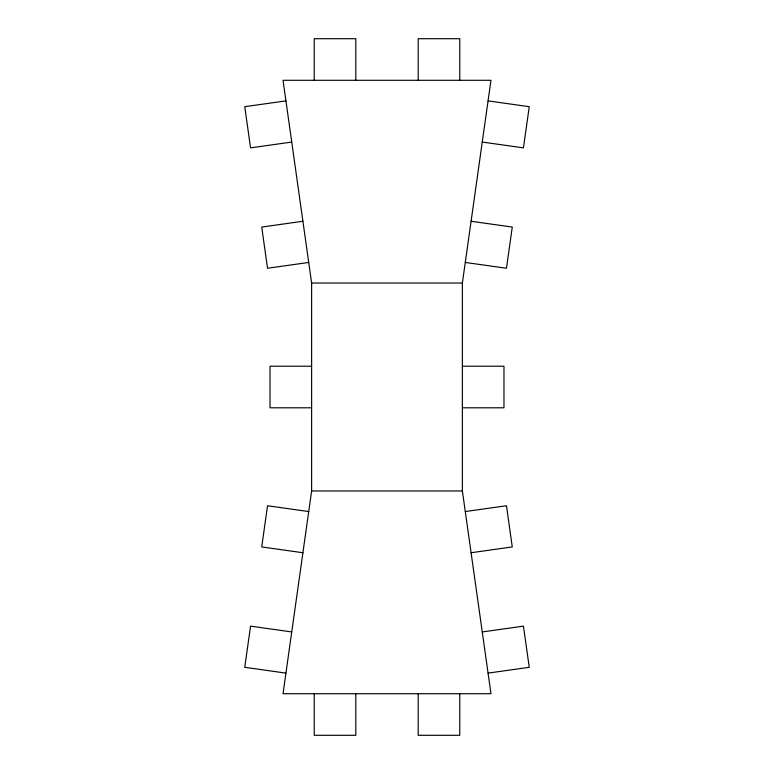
<?xml version="1.0" encoding="UTF-8"?>
<svg xmlns="http://www.w3.org/2000/svg" width="774" height="774" viewBox="0 0 774 774"><rect width="100%" height="100%" fill="white"/><g stroke="black" fill="none" stroke-linecap="round" stroke-linejoin="round"><path stroke-width="1.16" d="M311.622 490.968L283.032 693.707L490.968 693.707L462.378 490.968L462.378 283.032L490.968 80.293L283.032 80.293L311.622 283.032L311.622 490.968L462.378 490.968M285.935 100.881L244.748 106.686L250.563 147.863L291.74 142.058M302.915 221.258L261.728 227.063L267.533 268.249L308.72 262.444M465.28 511.556L506.467 505.751L512.272 546.937L471.085 552.742M482.26 631.942L523.437 626.137L529.252 667.314L488.065 673.119M311.622 283.032L462.378 283.032M311.622 366.208L270.029 366.208L270.029 407.792L311.622 407.792M462.378 366.208L503.971 366.208L503.971 407.792L462.378 407.792M488.065 100.881L529.252 106.686L523.437 147.863L482.26 142.058M471.085 221.258L512.272 227.063L506.467 268.249L465.28 262.444M308.72 511.556L267.533 505.751L261.728 546.937L302.915 552.742M291.74 631.942L250.563 626.137L244.748 667.314L285.935 673.119M459.775 80.293L459.775 38.7L418.192 38.7L418.192 80.293M459.775 693.707L459.775 735.3L418.192 735.3L418.192 693.707M355.808 80.293L355.808 38.7L314.225 38.7L314.225 80.293M355.808 693.707L355.808 735.3L314.225 735.3L314.225 693.707"/></g></svg>
